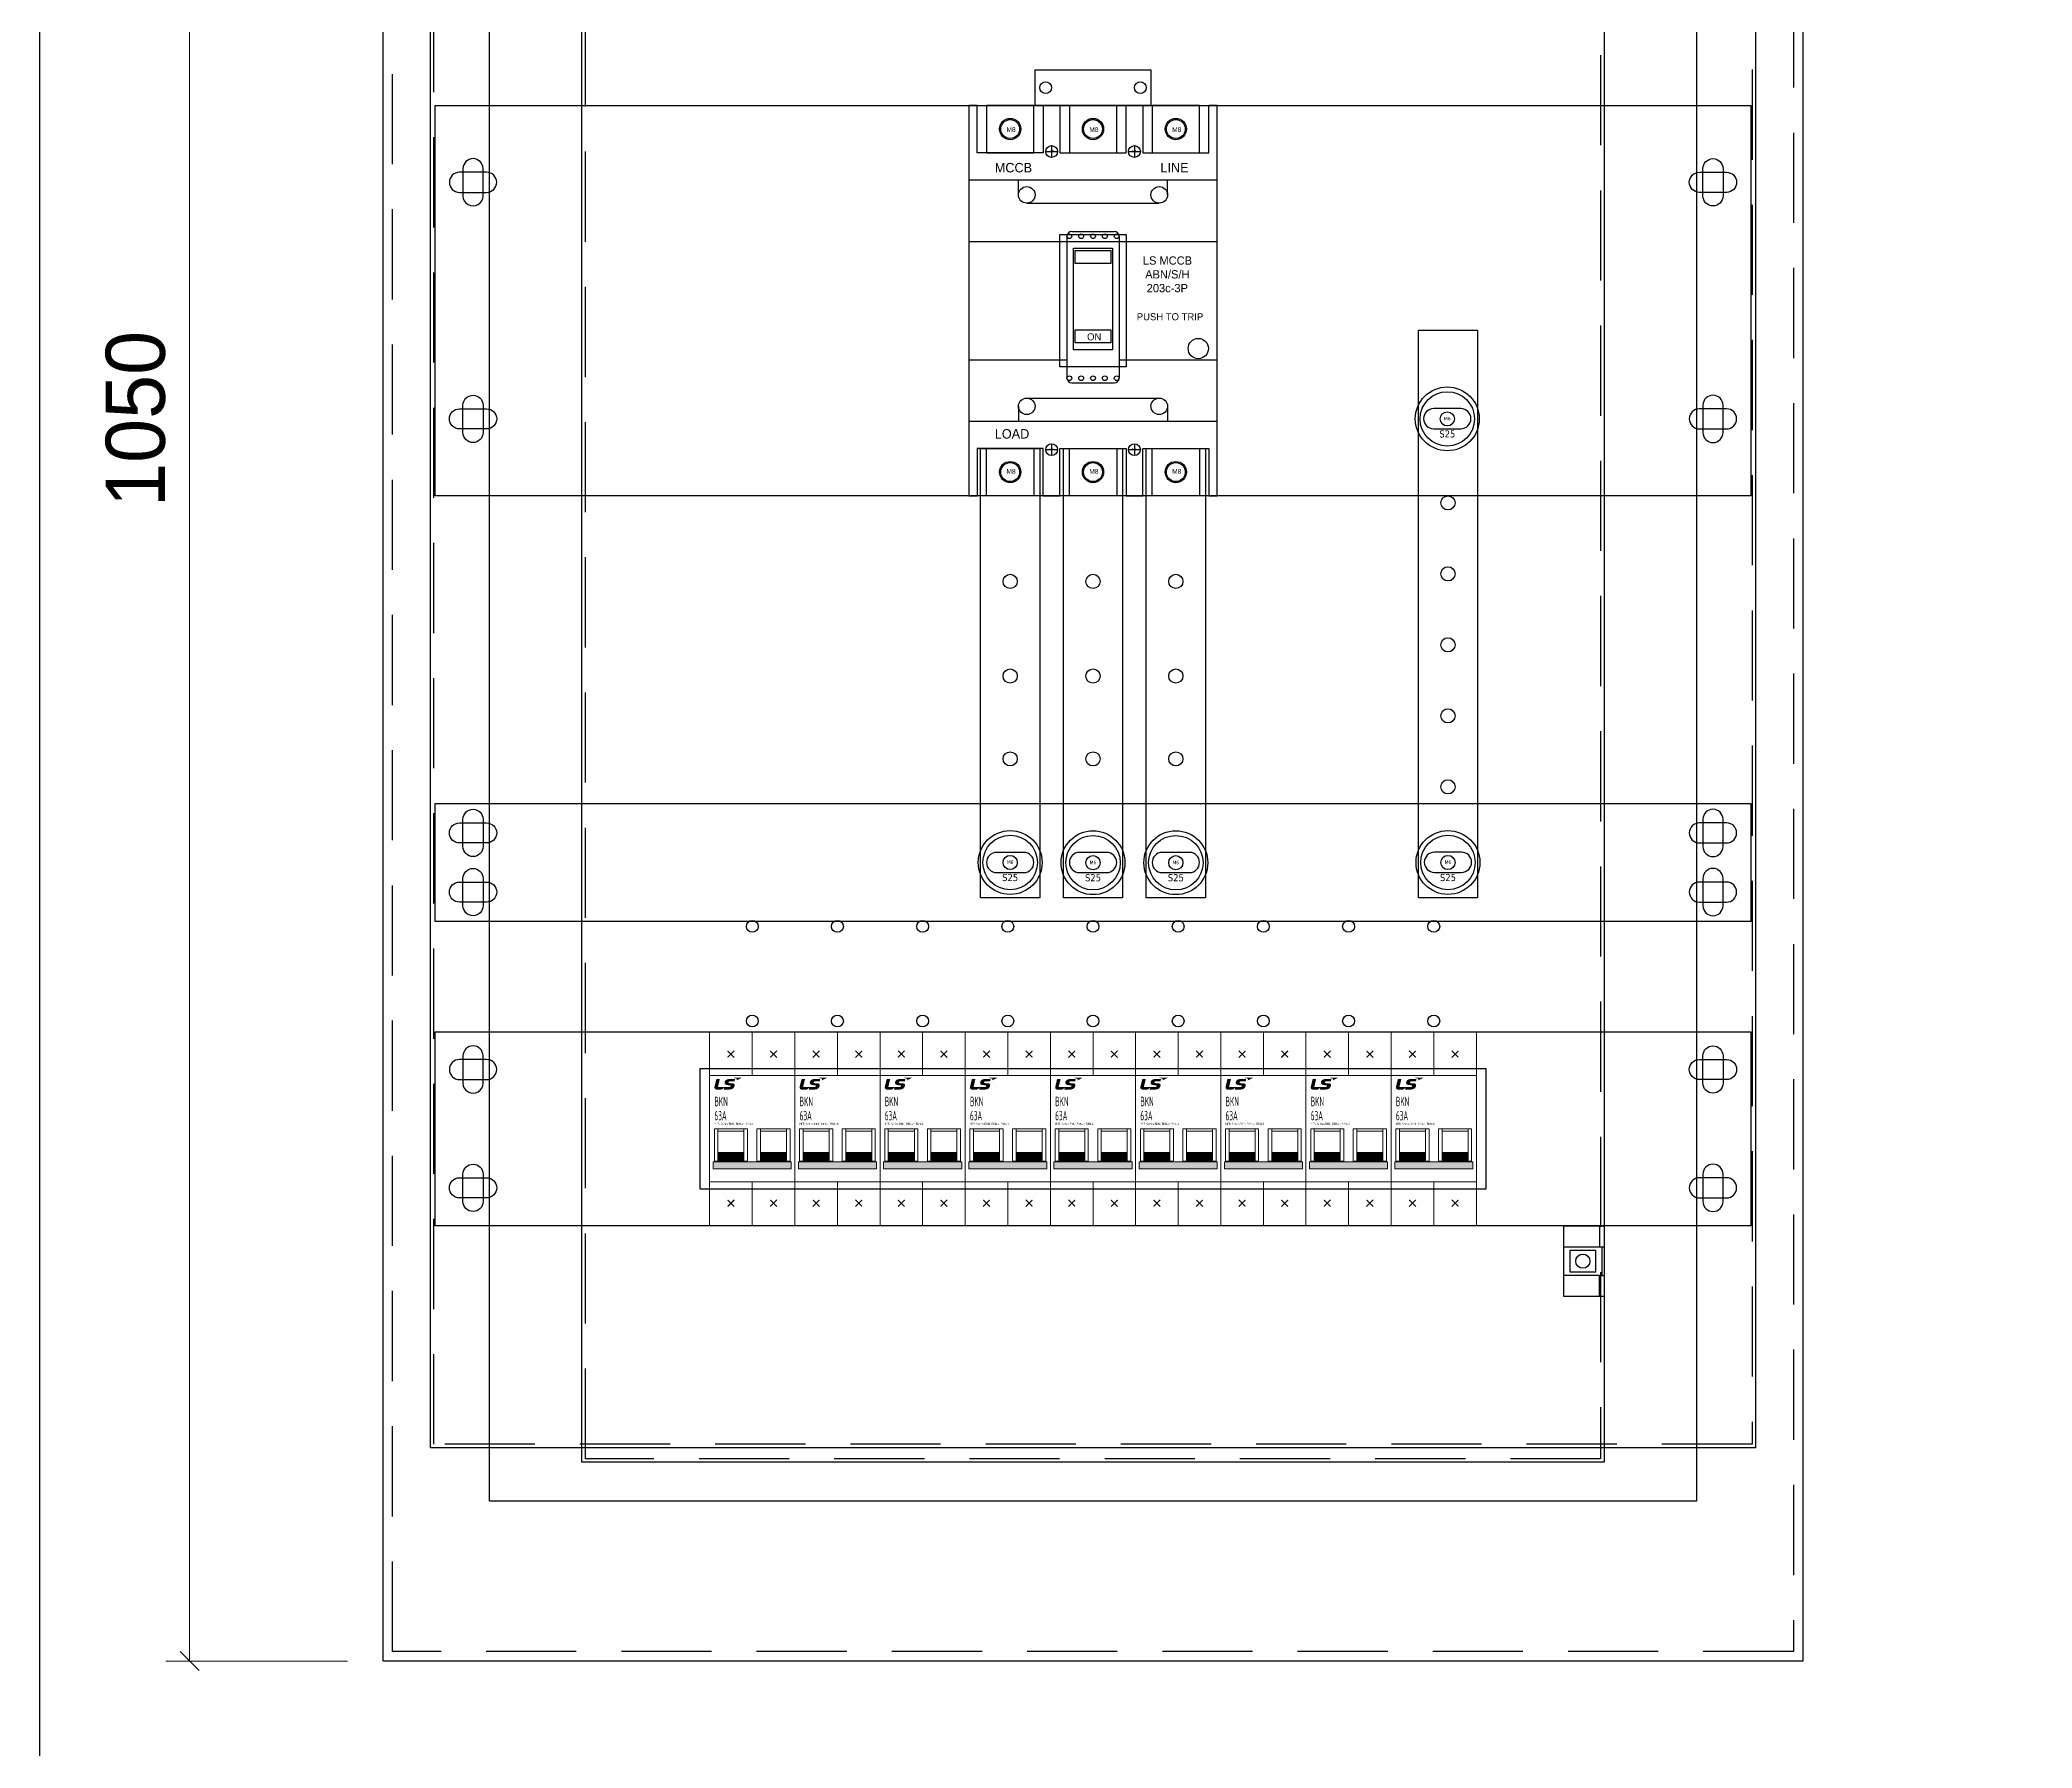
# Model space of a CAD drawing. Header units: millimetres. Extents: x 0 to 3594, y 0 to 2541.
# Drawn here: x 0 to 842, y 1271 to 1993 of the extents above; entities that cross this region are included whole.
import ezdxf
from ezdxf.enums import TextEntityAlignment as Align

# ---------------------------------------------------------------- set-up
doc = ezdxf.new("R2010")
doc.units = ezdxf.units.MM
doc.linetypes.add('HIDDENX2', pattern=[19.05, 12.7, -6.35])
doc.layers.add('CNC', color=7, linetype='Continuous')
doc.layers.add('DIM', color=253, linetype='Continuous')
doc.layers.add('hw_Text', color=7, linetype='Continuous', lineweight=13)
doc.styles.add('Tahoma (Input Text)', font='tahoma.ttf')
doc.styles.add('WD_IEC', font='isocp2.shx')
doc.dimstyles.new('Dim-25', dxfattribs={"dimtxt": 25, "dimasz": 8, "dimexe": 10, "dimexo": 15, "dimgap": 10, "dimtad": 1, "dimdec": 0, "dimtxsty": 'Standard', "dimblk": 'OBLIQUE', "dimcen": 10, "dimclrd": 5, "dimclre": 5, "dimclrt": 3, "dimazin": 3, "dimtfac": 1, "dimtdec": 0, "dimtmove": 0, "dimatfit": 3, "dimldrblk": 'OBLIQUE', "dimlwd": 9, "dimlwe": 9})

# ---------------------------------------------------------------- blocks, each defined once
blk = doc.blocks.new('*D2')
at = {"color": 0, "linetype": 'ByBlock', "lineweight": -2}
for p, q in [((67.27, 2353.33), (59.27, 2361.33)), ((59.27, 1311.33), (67.27, 1303.33))]:
    blk.add_line(p, q, dxfattribs=at)
at = {"layer": 'Defpoints', "color": 0, "ltscale": 3, "transparency": 16777216}
for p in [(145.06, 2357.33), (63.27, 1307.33), (145.06, 1307.33)]:
    blk.add_point(p, dxfattribs=at)
at = {"layer": 'DIM', "color": 5, "lineweight": 9, "ltscale": 3, "transparency": 16777216}
for p, q in [((130.06, 2357.33), (53.27, 2357.33)), ((63.27, 2357.33), (63.27, 1307.33)), ((130.06, 1307.33), (53.27, 1307.33))]:
    blk.add_line(p, q, dxfattribs=at)
at = {"layer": 'DIM', "color": 3, "ltscale": 3, "transparency": 16777216, "insert": (40.51, 1832.33), "char_height": 25, "attachment_point": 5, "rotation": 90}
blk.add_mtext('1050', dxfattribs=at)
blk = doc.blocks.new('_Oblique')
at = {"color": 0, "linetype": 'ByBlock', "lineweight": -2}
blk.add_line((-0.5, -0.5), (0.5, 0.5), dxfattribs=at)
blk = doc.blocks.new('khungtenAsean2')
at = {"color": 7}
blk.add_lwpolyline([(0, 0), (2970, 0), (2970, -2100), (0, -2100)], close=True, dxfattribs=at)
at = {"color": 1, "style": 'Tahoma (Input Text)', "flags": 8}
for tag, p in [('#01', (137.05, -2021.28)), ('#03', (506.57, -2019.3)), ('#05', (1106.63, -2021.28)), ('#07', (1834.68, -2021.28)), ('#09', (2146.72, -2021.28)), ('#02', (98.46, -2081.28)), ('#04', (486.11, -2081.28)), ('#06', (1065.33, -2081.28)), ('#08', (1817.45, -2081.28)), ('#10', (2146.72, -2081.28))]:
    blk.add_attdef(tag, p, '', height=25, dxfattribs=at)
blk.add_attdef('#11', text='', height=25, dxfattribs=at).set_placement((2914.99, -2067.35), align=Align.CENTER)
blk = doc.blocks.new('1 LS 250AF 3P')
for p, q in [((0, 0), (3.5, 0)), ((31.5, 0), (38.5, 0)), ((31.5, 0), (38.5, 0)), ((66.5, 0), (73.5, 0)), ((66.5, 0), (73.5, 0)), ((101.5, 0), (105, 0)), ((0, -31.5), (105, -31.5)), ((21, -37.82), (21, -31.5)), ((84, -37.82), (84, -31.5)), ((24.5, -41.32), (80.5, -41.32)), ((0, -57.5), (41.5, -57.5)), ((41.5, -55.32), (41.5, -115.32)), ((41.5, -57.5), (105, -57.5)), ((43.5, -53.32), (61.5, -53.32)), ((63.5, -55.32), (63.5, -115.32)), ((0, -107.5), (41.5, -107.5)), ((63.5, -107.5), (105, -107.5)), ((43.5, -117.32), (61.5, -117.32)), ((24.5, -123.68), (80.5, -123.68)), ((0, -133.5), (105, -133.5)), ((21, -127.18), (21, -133.5)), ((84, -127.18), (84, -133.5)), ((0, -165), (3.5, -165)), ((31.5, -165), (38.5, -165)), ((31.5, -165), (38.5, -165)), ((66.5, -165), (73.5, -165)), ((66.5, -165), (73.5, -165)), ((101.5, -165), (105, -165))]:
    blk.add_line(p, q)
at = {"color": 4}
for p, q in [((32.5, -19.5), (37.5, -19.5)), ((35, -17), (35, -22)), ((67.5, -19.5), (72.5, -19.5)), ((70, -17), (70, -22)), ((35, -143), (35, -148)), ((70, -143), (70, -148)), ((32.5, -145.5), (37.5, -145.5)), ((67.5, -145.5), (72.5, -145.5))]:
    blk.add_line(p, q, dxfattribs=at)
at = {"lineweight": 30}
for points in [[(3.5, 0), (0, 0), (0, -165), (3.5, -165)], [(31.5, 0), (31.5, -20), (3.5, -20), (3.5, 0)], [(38.5, 0), (31.5, 0)], [(38.5, 0), (38.5, -20), (66.5, -20), (66.5, 0)], [(73.5, 0), (66.5, 0)], [(73.5, 0), (73.5, -20), (101.5, -20), (101.5, 0)], [(101.5, -165), (105, -165), (105, 0), (101.5, 0)], [(31.5, -165), (31.5, -145), (3.5, -145), (3.5, -165)], [(38.5, -165), (38.5, -145), (66.5, -145), (66.5, -165)], [(73.5, -165), (73.5, -145), (101.5, -145), (101.5, -165)], [(73.5, -165), (73.5, -145), (101.5, -145), (101.5, -165)], [(31.5, -165), (38.5, -165)], [(66.5, -165), (73.5, -165)]]:
    blk.add_lwpolyline(points, dxfattribs=at)
for points in [[(44.25, -60.32), (60.75, -60.32), (60.75, -103.32), (44.25, -103.32)], [(45, -61.32), (60, -61.32), (60, -66.82), (45, -66.82)], [(45, -94.82), (60, -94.82), (60, -100.32), (45, -100.32)]]:
    blk.add_lwpolyline(points, close=True)
for centre, radius in [((17.5, -10), 4), ((52.5, -10), 4), ((87.5, -10), 4), ((24.5, -37.82), 3.5), ((80.5, -37.82), 3.5), ((42.5, -55.32), 1), ((47.5, -55.32), 1), ((52.5, -55.32), 1), ((57.5, -55.32), 1), ((62.5, -55.32), 1), ((97, -102.78), 4.28), ((42.5, -115.32), 1), ((47.5, -115.32), 1), ((52.5, -115.32), 1), ((57.5, -115.32), 1), ((62.5, -115.32), 1), ((24.5, -127.18), 3.5), ((80.5, -127.18), 3.5), ((17.5, -155), 4), ((52.5, -155), 4), ((87.5, -155), 4)]:
    blk.add_circle(centre, radius)
for centre, start, end in [((43.5, -55.32), 90, 180), ((61.5, -55.32), 0, 90), ((43.5, -115.32), 180, 270), ((61.5, -115.32), 270, 0)]:
    blk.add_arc(centre, 2, start, end)
at = {"attachment_point": 1}
for s, width, insert, char_height in [('M8', 4.4376, (15.97, -9.21), 2), ('M8', 4.4376, (50.97, -9.21), 2), ('M8', 4.4376, (85.97, -9.21), 2), ('MCCB', 14.0775, (11, -24.32), 4), ('LINE', 14.0775, (81, -24.32), 4), ('PUSH TO TRIP', 32.2145, (71, -87.82), 3), ('ON', 7.2418, (50, -96.32), 3), ('LOAD', 14.0775, (11, -136.82), 4), ('M8', 4.4376, (15.97, -153.71), 2), ('M8', 4.4376, (50.97, -153.71), 2), ('M8', 4.4376, (85.97, -153.71), 2)]:
    blk.add_mtext_dynamic_manual_height_columns(s, width=width, gutter_width=1, heights=[0], dxfattribs=dict(at, insert=insert, char_height=char_height))
at = {"color": 4, "char_height": 1, "attachment_point": 1}
for s, insert in [('M4', (34, -18.82)), ('M5', (34, -18.82)), ('M5', (69, -18.82)), ('M5', (34, -144.82)), ('M5', (69, -144.82))]:
    blk.add_mtext_dynamic_manual_height_columns(s, width=4.4376, gutter_width=1, heights=[0], dxfattribs=dict(at, insert=insert))
blk = doc.blocks.new('LS 250AF 3P')
at = {"color": 1}
for points in [[(7.5, -20), (27.5, -20), (27.5, 0), (7.5, 0)], [(7.5, -145), (27.5, -145), (27.5, -165), (7.5, -165)]]:
    blk.add_lwpolyline(points, close=True, dxfattribs=at)
at = {"color": 2}
for points in [[(42.5, -20), (62.5, -20), (62.5, 0), (42.5, 0)], [(42.5, -145), (62.5, -145), (62.5, -165), (42.5, -165)]]:
    blk.add_lwpolyline(points, close=True, dxfattribs=at)
at = {"color": 5}
for points in [[(77.5, -20), (97.5, -20), (97.5, 0), (77.5, 0)], [(77.5, -145), (97.5, -145), (97.5, -165), (77.5, -165)]]:
    blk.add_lwpolyline(points, close=True, dxfattribs=at)
at = {"color": 1}
for centre in [(17.5, -10), (17.5, -155)]:
    blk.add_circle(centre, 4.5, dxfattribs=at)
at = {"color": 2}
for centre in [(52.5, -10), (52.5, -155)]:
    blk.add_circle(centre, 4.5, dxfattribs=at)
at = {"color": 5}
for centre in [(87.5, -10), (87.5, -155)]:
    blk.add_circle(centre, 4.5, dxfattribs=at)
at = {"color": 4}
for centre in [(35, -19.5), (70, -19.5), (35, -145.5), (70, -145.5)]:
    blk.add_circle(centre, 2.5, dxfattribs=at)
blk.add_blockref('1 LS 250AF 3P', (0, 0))
at = {"insert": (65.28, -63.81), "char_height": 3.5, "attachment_point": 1}
blk.add_mtext_dynamic_manual_height_columns('\\pi8.28487;{\\C1;LS MCCB\\P\\pi9.25894;ABN/S/H\\P\\pi9.91549;203c-3P}', width=37.6867, gutter_width=1, heights=[0], dxfattribs=at)
blk = doc.blocks.new('*U12926')
at = {"color": 20, "linetype": 'ByBlock', "lineweight": 9, "const_width": 0.5}
for points in [[(-1.41, 1.41), (1.41, -1.41)], [(-1.41, -1.41), (1.41, 1.41)]]:
    blk.add_lwpolyline(points, dxfattribs=at)
blk = doc.blocks.new('*U442')
h = blk.add_hatch(color=152)
edge = h.paths.add_edge_path()
edge.add_spline(control_points=[(8.564, 2.4685), (8.9563, 2.4685), (9.1808, 2.3695), (9.1808, 2.1071), (9.1808, 1.9364), (9.0647, 1.7112), (8.9598, 1.6289), (8.7187, 1.4434), (8.5071, 1.4239), (7.3804, 1.4239), (7.3804, 1.4239), (1.9845, 1.4239), (1.9845, 1.4239), (1.9845, 1.4239), (3.0765, 6), (3.0765, 6), (3.0765, 6), (1.2699, 6), (1.2699, 6), (1.1455, 6), (1.099, 5.9656), (1.0613, 5.8181), (1.0613, 5.8181), (0.0442, 1.6058), (0.0442, 1.6058), (-0.1471, 0.7691), (0.2857, 0), (1.2486, 0), (2.2111, 0), (2.7619, 0), (3.5799, 0), (4.1541, 0), (4.8861, 0.4936), (5.2879, 1.0618), (5.3385, 1.1329), (5.4271, 1.146), (5.3916, 0.9943), (5.3208, 0.6944), (5.236, 0.3324), (5.2144, 0.2429), (5.1738, 0.067), (5.266, 0), (5.3495, 0), (5.3495, 0), (7.4326, 0), (8.0953, 0), (10.4251, 0), (11.3139, 1.1151), (11.4147, 2.4436), (11.4656, 3.1179), (10.9845, 3.6322), (9.6483, 3.6322), (9.6483, 3.6322), (8.9865, 3.6322), (8.6221, 3.6322), (8.2547, 3.6322), (7.8802, 3.7638), (7.8802, 4.0914), (7.8802, 4.4268), (8.308, 4.7296), (8.8585, 4.7296), (8.8585, 4.7296), (11.3596, 4.7296), (11.3596, 4.7296), (11.3596, 4.7296), (11.5587, 5.5206), (11.6019, 5.7037), (11.6558, 5.9342), (11.5877, 6), (11.4182, 6), (11.4182, 6), (8.3288, 6), (8.3288, 6), (6.5328, 6), (5.7269, 4.8013), (5.7269, 3.9445), (5.7269, 3.0871), (6.4178, 2.4697), (8.1984, 2.4697), (8.1984, 2.4697), (8.564, 2.4685), (8.564, 2.4685)], knot_values=[0, 0, 0, 0, 1, 1, 1, 2, 2, 2, 3, 3, 3, 4, 4, 4, 5, 5, 5, 6, 6, 6, 7, 7, 7, 8, 8, 8, 9, 9, 9, 10, 10, 10, 11, 11, 11, 12, 12, 12, 13, 13, 13, 14, 14, 14, 15, 15, 15, 16, 16, 16, 17, 17, 17, 18, 18, 18, 19, 19, 19, 20, 20, 20, 21, 21, 21, 22, 22, 22, 23, 23, 23, 24, 24, 24, 25, 25, 25, 26, 26, 26, 27, 27, 27, 27], degree=3, periodic=0)
h = blk.add_hatch(color=10)
edge = h.paths.add_edge_path()
edge.add_spline(control_points=[(10.5597, 6.7227), (10.5597, 6.7227), (15.5292, 6.7227), (15.5292, 6.7227), (15.5292, 6.7227), (12.5227, 5.194), (12.5227, 5.194), (12.5227, 5.194), (12.6282, 5.6846), (12.6608, 5.831), (12.6957, 5.9856), (12.6412, 6.0887), (12.451, 6.1474), (12.2549, 6.2072), (10.5597, 6.7227), (10.5597, 6.7227)], knot_values=[0, 0, 0, 0, 1, 1, 1, 2, 2, 2, 3, 3, 3, 4, 4, 4, 5, 5, 5, 5], degree=3, periodic=0)
at = {"layer": 'Defpoints', "color": 2, "linetype": 'ByBlock', "lineweight": 9}
blk.add_line((5.7544, 3), (5.7544, 3), dxfattribs=at)
blk = doc.blocks.new('*U470')
at = {"linetype": 'ByBlock', "lineweight": 9}
h = blk.add_hatch(color=253, dxfattribs=at)
h.dxf.hatch_style = 1
h.paths.add_polyline_path([(34.5, -17), (34.5, -14), (1.5, -14), (1.5, -17)])
h = blk.add_hatch(color=254, dxfattribs=at)
h.dxf.hatch_style = 1
h.paths.add_polyline_path([(14.25, -14), (14.25, -10), (3.75, -10), (3.75, -14)])
h = blk.add_hatch(color=254, dxfattribs=at)
h.dxf.hatch_style = 1
h.paths.add_polyline_path([(32.25, -14), (32.25, -10), (21.75, -10), (21.75, -14)])
at = {"color": 0, "linetype": 'ByBlock', "lineweight": 9}
for p, q in [((18, 22.5), (18, 41)), ((18, -22.5), (18, -41))]:
    blk.add_line(p, q, dxfattribs=at)
at = {"color": 0, "linetype": 'ByBlock', "lineweight": 18}
for points in [[(0, -41), (36, -41), (36, 41), (0, 41)], [(0, -22.5), (36, -22.5), (36, 22.5), (0, 22.5)]]:
    blk.add_lwpolyline(points, close=True, dxfattribs=at)
at = {"color": 0, "linetype": 'ByBlock', "lineweight": 9}
for points in [[(14.5, -1), (14.5, 0), (3.5, 0), (3.5, -1), (3.5, 0), (2, 0), (2, -13.75), (3.5, -13.75), (3.5, -1), (14.5, -1), (14.5, -13.75), (16, -13.75), (16, 0), (14.5, 0)], [(32.5, -1), (32.5, 0), (21.5, 0), (21.5, -1), (21.5, 0), (20, 0), (20, -13.75), (21.5, -13.75), (21.5, -1), (32.5, -1), (32.5, -13.75), (34, -13.75), (34, 0), (32.5, 0)], [(1.5, -14), (34.5, -14), (34.5, -17), (1.5, -17)], [(3.75, -10), (14.25, -10), (14.25, -14), (3.75, -14)], [(21.75, -10), (32.25, -10), (32.25, -14), (21.75, -14)]]:
    blk.add_lwpolyline(points, close=True, dxfattribs=at)
for p in [(9, 31.5), (27, 31.5)]:
    blk.add_blockref('*U12926', p, dxfattribs=at)
at = {"color": 0, "linetype": 'ByBlock', "lineweight": -2, "xscale": 0.75, "yscale": 0.75, "zscale": 0.75}
blk.add_blockref('*U442', (2, 16.5), dxfattribs=at)
at = {"color": 0, "linetype": 'ByBlock', "lineweight": 9, "xscale": -1, "rotation": 180}
for p in [(9, -31.5), (27, -31.5)]:
    blk.add_blockref('*U12926', p, dxfattribs=at)
at = {"layer": 'Defpoints', "color": 8, "style": 'WD_IEC', "width": 0.75}
blk.add_text('MCB Series:BKN; BKN-c; BKN-b', height=1, dxfattribs=at).set_placement((2, 1.5))
at = {"layer": 'hw_Text', "style": 'WD_IEC', "width": 0.5, "flags": 12}
blk.add_attdef('TYPE', (2, 9.5), '', height=4, dxfattribs=at)
at = {"layer": 'hw_Text', "color": 1, "style": 'WD_IEC', "width": 0.5, "flags": 12}
blk.add_attdef('RATE', (2, 3.5), '', height=4, dxfattribs=at)
blk = doc.blocks.new('ovan8.5x20')
at = {"layer": 'CNC', "color": 2, "lineweight": -3}
for p, q in [((5.75, 4.25), (-5.75, 4.25)), ((-5.75, -4.25), (5.75, -4.25))]:
    blk.add_line(p, q, dxfattribs=at)
for centre, start, end in [((-5.75, 0), 90, 270), ((5.75, 0), 270, 90)]:
    blk.add_arc(centre, 4.25, start, end, dxfattribs=at)
blk = doc.blocks.new('HL003-2-2')
at = {"color": 1}
for p, q in [((15, 21), (15, 12)), ((16, 12), (17, 12)), ((15, -9), (15, 0)), ((16, 0), (17, 0))]:
    blk.add_line(p, q, dxfattribs=at)
blk.add_lwpolyline([(17, 0), (17, -9), (0, -9), (0, 21), (17, 21), (17, 12)], dxfattribs=at)
blk.add_lwpolyline([(0, 12), (16, 12), (16, 0), (0, 0)], close=True, dxfattribs=at)
blk.add_circle((8, 6), 3, dxfattribs=at)
blk = doc.blocks.new('su25-2')
at = {"color": 1}
for radius in [13.5, 11.5, 3]:
    blk.add_circle((0, -0.09), radius, dxfattribs=at)
at = {"color": 1, "width": 30.0978, "attachment_point": 5}
for s, insert, char_height in [('{\\fTahoma|b0|i0|c0|p34;M6}', (0, 0), 1.5), ('{\\fTahoma|b0|i0|c0|p34;S25}', (0, -6.46), 3)]:
    blk.add_mtext(s, dxfattribs=dict(at, insert=insert, char_height=char_height))
blk = doc.blocks.new('A$C3E80314B')
at = {"color": 7}
blk.add_lwpolyline([(0, 15), (49, 15), (49, 0), (0, 0)], close=True, dxfattribs=at)
at = {"color": 2}
for centre in [(4.5, 7.5), (44.5, 7.5)]:
    blk.add_circle(centre, 2.5, dxfattribs=at)

msp = doc.modelspace()

# ---------------------------------------------------------------- linework, layer by layer
at = {"color": 7, "ltscale": 3}
for points in [[(145.06, 2357.33), (745.06, 2357.33), (745.06, 1307.33), (145.06, 1307.33)], [(190.06, 2289.83), (700.06, 2289.83), (700.06, 1374.83), (190.06, 1374.83)]]:
    msp.add_lwpolyline(points, close=True, dxfattribs=at)
at = {"color": 7, "linetype": 'HIDDENX2', "ltscale": 3}
msp.add_lwpolyline([(149.06, 2353.33), (741.06, 2353.33), (741.06, 1311.33), (149.06, 1311.33)], close=True, dxfattribs=at)
at = {"color": 6, "ltscale": 3}
msp.add_lwpolyline([(229.06, 2273.33), (661.06, 2273.33), (661.06, 1391.33), (229.06, 1391.33)], close=True, dxfattribs=at)
msp.add_lwpolyline([(229.06, 2273.33), (661.06, 2273.33), (661.06, 1391.33), (229.06, 1391.33)], close=True, dxfattribs=at)
at = {"color": 1, "ltscale": 3}
for points in [[(165.06, 2267.24), (725.06, 2267.24), (725.06, 1397.42), (165.06, 1397.42)], [(397.56, 1819.83), (422.56, 1819.83), (422.56, 1629.83), (397.56, 1629.83)]]:
    msp.add_lwpolyline(points, close=True, dxfattribs=at)
at = {"color": 1, "linetype": 'HIDDENX2', "ltscale": 3}
msp.add_lwpolyline([(166.56, 2265.74), (723.56, 2265.74), (723.56, 1398.92), (166.56, 1398.92)], close=True, dxfattribs=at)
at = {"color": 6, "linetype": 'HIDDENX2', "ltscale": 3}
msp.add_lwpolyline([(230.56, 2271.83), (659.56, 2271.83), (659.56, 1392.83), (230.56, 1392.83)], close=True, dxfattribs=at)
at = {"color": 8, "ltscale": 3}
for points in [[(167.06, 1964.83), (723.06, 1964.83), (723.06, 1799.83), (167.06, 1799.83)], [(167.06, 1669.83), (723.06, 1669.83), (723.06, 1619.83), (167.06, 1619.83)], [(167.06, 1573.33), (723.06, 1573.33), (723.06, 1491.33), (167.06, 1491.33)]]:
    msp.add_lwpolyline(points, close=True, dxfattribs=at)
at = {"color": 2}
for points in [[(431.06, 1910.33), (459.06, 1910.33), (459.06, 1854.33), (431.06, 1854.33)], [(657.56, 1480.83), (646.56, 1480.83), (646.56, 1471.83), (657.56, 1471.83)]]:
    msp.add_lwpolyline(points, close=True, dxfattribs=at)
at = {"color": 5, "ltscale": 3}
for points in [[(582.56, 1869.83), (607.56, 1869.83), (607.56, 1629.92), (582.56, 1629.92)], [(467.56, 1819.83), (492.56, 1819.83), (492.56, 1629.83), (467.56, 1629.83)]]:
    msp.add_lwpolyline(points, close=True, dxfattribs=at)
at = {"color": 2, "ltscale": 3}
for points in [[(432.56, 1819.83), (457.56, 1819.83), (457.56, 1629.83), (432.56, 1629.83)], [(279.06, 1557.83), (611.06, 1557.83), (611.06, 1506.83), (279.06, 1506.83)]]:
    msp.add_lwpolyline(points, close=True, dxfattribs=at)
at = {"color": 7, "ltscale": 3}
for centre in [(595.06, 1796.83), (595.06, 1766.83), (410.06, 1763.63), (445.06, 1763.63), (480.06, 1763.63), (595.06, 1736.83), (410.06, 1723.63), (445.06, 1723.63), (480.06, 1723.63), (595.06, 1706.83), (410.06, 1688.63), (445.06, 1688.63), (480.06, 1688.63), (595.06, 1676.83)]:
    msp.add_circle(centre, 3, dxfattribs=at)
at = {"color": 2, "ltscale": 3}
for centre in [(301.06, 1617.83), (337.06, 1617.83), (373.06, 1617.83), (409.06, 1617.83), (445.06, 1617.83), (481.06, 1617.83), (517.06, 1617.83), (553.06, 1617.83), (589.06, 1617.83), (301.06, 1577.83), (337.06, 1577.83), (373.06, 1577.83), (409.06, 1577.83), (445.06, 1577.83), (481.06, 1577.83), (517.06, 1577.83), (553.06, 1577.83), (589.06, 1577.83)]:
    msp.add_circle(centre, 2.5, dxfattribs=at)

# ---------------------------------------------------------------- block references
at = {"color": 7, "xscale": 1.210000000006402, "yscale": 1.210000000006402, "zscale": 1.210000000006402}
msp.add_blockref('khungtenAsean2', (0, 2541), dxfattribs=at)
at = {"color": 7}
for name, p in [('A$C3E80314B', (420.56, 1964.83)), ('su25-2', (594.77, 1832.42)), ('su25-2', (410.06, 1644.92)), ('su25-2', (445.06, 1644.83)), ('su25-2', (480.06, 1644.83)), ('su25-2', (595.06, 1644.92)), ('HL003-2-2', (644.06, 1470.33))]:
    msp.add_blockref(name, p, dxfattribs=at)
msp.add_blockref('LS 250AF 3P', (392.56, 1964.83))
at = {"color": 0, "linetype": 'ByBlock', "lineweight": 9}
for p in [(283.06, 1532.33), (319.06, 1532.33), (355.06, 1532.33), (391.06, 1532.33), (427.06, 1532.33), (463.06, 1532.33), (499.06, 1532.33), (535.06, 1532.33), (571.06, 1532.33)]:
    msp.add_blockref('*U470', p, dxfattribs=at).add_auto_attribs({'TYPE': 'BKN', 'RATE': '63A'})
at = {"layer": 'CNC', "lineweight": -3}
for p, rotation in [((183.06, 1932.33), 180), ((183.06, 1932.33), 270), ((707.06, 1832.33), 90), ((707.06, 1657.33), 90), ((707.06, 1632.33), 90), ((183.06, 1557.33), 270), ((183.06, 1557.33), 180), ((707.06, 1507.33), 90)]:
    msp.add_blockref('ovan8.5x20', p, dxfattribs=dict(at, rotation=rotation))
at = {"layer": 'CNC', "lineweight": -3, "xscale": -1}
for p, rotation in [((707.06, 1932.33), 180), ((707.06, 1932.33), 90), ((183.06, 1832.33), 270), ((183.06, 1657.33), 270), ((183.06, 1632.33), 270), ((707.06, 1557.33), 90), ((707.06, 1557.33), 180), ((183.06, 1507.33), 270)]:
    msp.add_blockref('ovan8.5x20', p, dxfattribs=dict(at, rotation=rotation))
for p in [(183.06, 1832.33), (183.06, 1657.33), (183.06, 1632.33), (183.06, 1507.33)]:
    msp.add_blockref('ovan8.5x20', p, dxfattribs=at)
at = {"layer": 'CNC', "lineweight": -3}
for p in [(594.77, 1832.42), (707.06, 1832.33), (707.06, 1657.33), (410.06, 1644.83), (445.06, 1644.83), (480.06, 1644.83), (595.06, 1644.92), (707.06, 1632.33), (707.06, 1507.33)]:
    msp.add_blockref('ovan8.5x20', p, dxfattribs=at)

# ---------------------------------------------------------------- dimensions: what is measured, and where the dimension line sits
at = {"layer": 'DIM', "color": 2, "ltscale": 3}
dim = msp.add_linear_dim(base=(63.27, 1307.33), p1=(145.06, 2357.33), p2=(145.06, 1307.33), angle=90, dimstyle='Dim-25', dxfattribs=at)
dim.commit()
dim.dimension.update_dxf_attribs({"geometry": '*D2', "text_midpoint": (63.27, 1832.33), "dimtype": 160})

doc.saveas('drawing.dxf')
